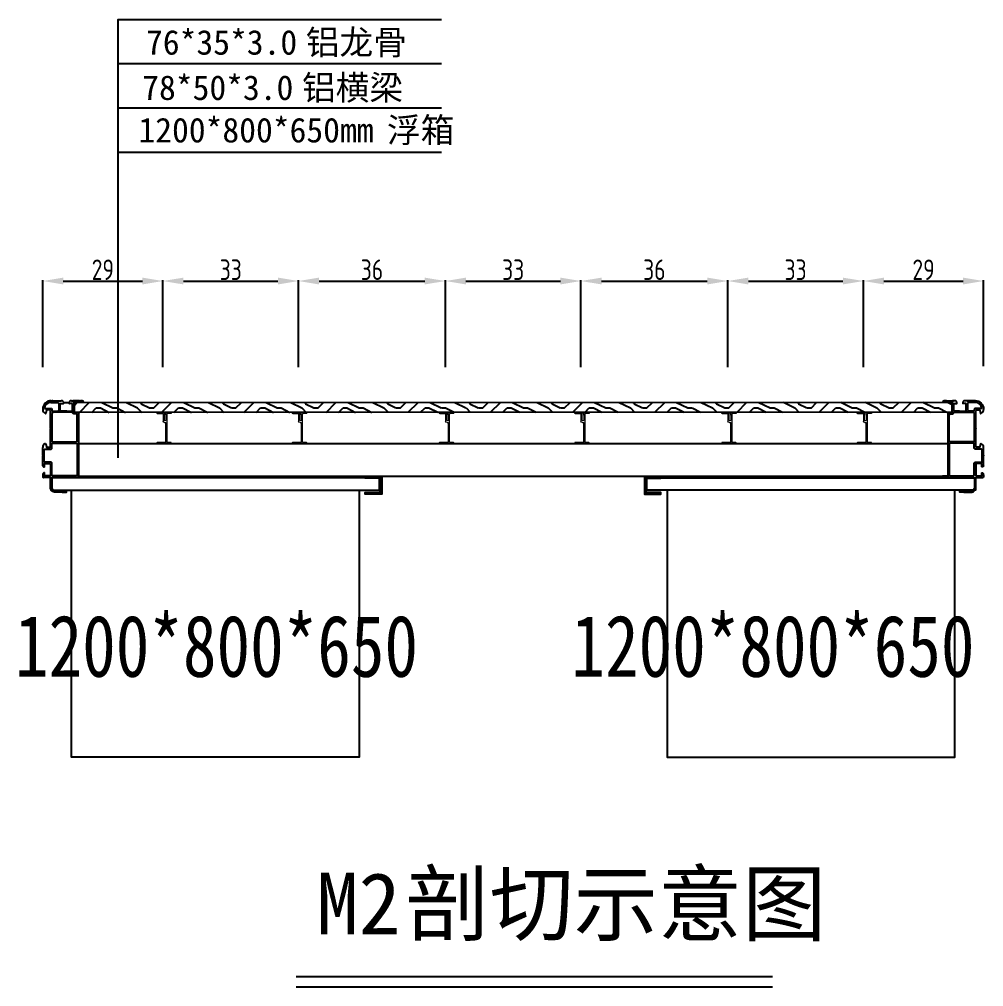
# Model space of a CAD drawing. Header units: inches. Extents: x 23 to 68, y 10 to 115.
# Drawn here: x 40.16 to 42.507, y 43.354 to 45.709 of the extents above; entities that cross this region are included whole.
import ezdxf

# ---------------------------------------------------------------- set-up
doc = ezdxf.new("R2010")
doc.units = ezdxf.units.IN
doc.header["$LTSCALE"] = 1000
doc.header["$MEASUREMENT"] = 0
for name, color, linetype in [('PUB_TEXT', 7, 'Continuous'), ('W-WOOD_FLOOR木地板', 30, 'Continuous'), ('浮箱名称', 3, 'Continuous')]:
    doc.layers.add(name, color=color, linetype=linetype)
doc.layers.add('结构', color=52, linetype='Continuous', lineweight=18)
doc.layers.add('铝龙骨', color=7, linetype='Continuous', lineweight=9)
doc.styles.add('TSSD_Dimension', font='tssdeng.shx', dxfattribs={"width": 0.8, "bigfont": 'hztxt.shx'})
doc.styles.add('黑体', font='')
doc.styles.get('黑体').set_extended_font_data('SimHei')
doc.dimstyles.new('副本 TSSD_200_1_3.5小', dxfattribs={"dimtxt": 0.05, "dimasz": 0.05, "dimexe": 0.0025, "dimexo": 0.00625, "dimgap": 0.0025, "dimtad": 1, "dimdec": 0, "dimlfac": 100, "dimzin": 0, "dimdsep": 46, "dimtxsty": 'TSSD_Dimension', "dimcen": 0, "dimdle": 0.0025, "dimclrd": 3, "dimclre": 3, "dimclrt": 7, "dimadec": 1, "dimazin": 0, "dimtfac": 1, "dimtdec": 0, "dimtix": 1, "dimtmove": 2, "dimatfit": 3, "dimfxl": 5, "dimfxlon": 1, "dimtolj": 1, "dimtzin": 0, "dimarcsym": 0})

# ---------------------------------------------------------------- blocks, each defined once
blk = doc.blocks.new('$matou$00000085')
at = {"color": 0, "lineweight": 5}
for p, q in [((-17.5, 36, 0), (-17.5, 37, 0)), ((-4.3, 33.6, 0), (-4.3, 35, 0)), ((-1.2, 13.2, 0), (-3.5, 13.2, 0))]:
    blk.add_line(p, q, dxfattribs=at)
at = {"color": 0, "lineweight": 0, "ltscale": 0.5}
blk.add_arc((-1.5, 17.2, 0), 4.07, 274.7282, 349.8472, dxfattribs=at)
at = {"layer": '结构', "color": 0, "linetype": 'ByBlock', "lineweight": 0, "ltscale": 0.5}
for p, q in [((-7.2, 38, 0), (-16.5, 38, 0)), ((-16.5, 35, 0), (-8.5, 35, 0)), ((-7.5, -34, 0), (-7.5, 34, 0)), ((-4.7, 33.3, 0), (-4.3, 33.6, 0)), ((-4.3, 33.1, 0), (-4.7, 33.3, 0)), ((-4.7, 31.5, 0), (-4.3, 31.7, 0)), ((-4.3, 31.2, 0), (-4.7, 31.5, 0)), ((-4.3, 31, 0), (-4.7, 30.8, 0)), ((-4.7, 30.8, 0), (-4.3, 30.5, 0)), ((-4.3, 29.2, 0), (-4.7, 29, 0)), ((-4.7, 29, 0), (-4.3, 28.7, 0)), ((-4.3, 27.4, 0), (-4.7, 27.2, 0)), ((-4.7, 27.2, 0), (-4.3, 26.9, 0)), ((-4.3, 25.6, 0), (-4.7, 25.4, 0)), ((-4.7, 25.4, 0), (-4.3, 25.1, 0)), ((-4.3, 23.8, 0), (-4.7, 23.6, 0)), ((-4.7, 23.6, 0), (-4.3, 23.3, 0)), ((-4.3, 31.7, 0), (-4.3, 33.1, 0)), ((-4.3, 31.3, 0), (-4.3, 31, 0)), ((-4.3, 30.5, 0), (-4.3, 29.2, 0)), ((-4.3, 28.7, 0), (-4.3, 27.4, 0)), ((-4.3, 26.9, 0), (-4.3, 25.6, 0)), ((-4.3, 25.1, 0), (-4.3, 23.8, 0)), ((-0.7, 33.6, 0), (-0.7, 35, 0)), ((-0.3, 33.3, 0), (-0.7, 33.6, 0)), ((-0.7, 33.1, 0), (-0.3, 33.3, 0)), ((-0.7, 31.7, 0), (-0.7, 33.1, 0)), ((-0.3, 31.5, 0), (-0.7, 31.7, 0)), ((-0.7, 31.2, 0), (-0.3, 31.5, 0)), ((-0.7, 29.9, 0), (-0.7, 31.2, 0)), ((-0.3, 29.7, 0), (-0.7, 29.9, 0)), ((-0.7, 29.4, 0), (-0.3, 29.7, 0)), ((-0.7, 28.1, 0), (-0.7, 29.4, 0)), ((-0.3, 27.9, 0), (-0.7, 28.1, 0)), ((-0.7, 27.6, 0), (-0.3, 27.9, 0)), ((-0.7, 26.3, 0), (-0.7, 27.6, 0)), ((-0.3, 26.1, 0), (-0.7, 26.3, 0)), ((-0.7, 25.8, 0), (-0.3, 26.1, 0)), ((-0.7, 24.5, 0), (-0.7, 25.8, 0)), ((-0.3, 24.3, 0), (-0.7, 24.5, 0)), ((-0.7, 24, 0), (-0.3, 24.3, 0)), ((-0.7, 22.7, 0), (-0.7, 24, 0)), ((2.2, 38, 0), (16.5, 38, 0)), ((2.5, 34, 0), (2.5, 16.5, 0)), ((16.5, 35, 0), (3.5, 35, 0)), ((17.5, 37, 0), (17.5, 36, 0)), ((-4.3, 22, 0), (-4.7, 21.8, 0)), ((-4.7, 21.8, 0), (-4.3, 21.5, 0)), ((-4.3, 20.2, 0), (-4.7, 20, 0)), ((-4.7, 20, 0), (-4.3, 19.7, 0)), ((-4.5, -34, 0), (-4.5, 12.2, 0)), ((-4.3, 23.3, 0), (-4.3, 22, 0)), ((-4.3, 21.5, 0), (-4.3, 20.2, 0)), ((-4.3, 19.7, 0), (-4.3, 19.2, 0)), ((-0.3, 22.5, 0), (-0.7, 22.7, 0)), ((-0.7, 22.2, 0), (-0.3, 22.5, 0)), ((-0.7, 22.2, 0), (-0.7, 22.2, 0)), ((-0.7, 21, 0), (-0.7, 22.2, 0)), ((-0.3, 20.7, 0), (-0.7, 21, 0)), ((-0.7, 20.5, 0), (-0.3, 20.7, 0)), ((-0.7, 19.2, 0), (-0.7, 20.5, 0)), ((-17.5, -37.5, 0), (-17.5, -35.5, 0)), ((-17, -35, 0), (-8.5, -35, 0)), ((17, -38, 0), (-17, -38, 0)), ((-3.5, -35, 0), (17, -35, 0)), ((17.5, -35.5, 0), (17.5, -37.5, 0))]:
    blk.add_line(p, q, dxfattribs=at)
for centre, radius, start, end in [((-16.5, 37, 0), 1, 90, 180), ((-16.5, 36, 0), 1, 180, 270), ((-8.5, 34, 0), 1, 0, 90), ((-7.2, 35, 0), 3, 0, 90.0017), ((2.2, 35, 0), 3, 89.9983, 180), ((3.5, 34, 0), 1, 90, 180), ((16.5, 37, 0), 1, 0, 90), ((16.5, 36, 0), 1, 270, 360), ((-3.5, 12.2, 0), 1, 90, 180), ((-2.5, 19.2, 0), 1.75, 180, 0), ((-17, -35.5, 0), 0.5, 90, 180), ((-17, -37.5, 0), 0.5, 180, 270), ((-8.5, -34, 0), 1, 270, 0), ((-3.5, -34, 0), 1, 180, 270), ((17, -35.5, 0), 0.5, 0, 90), ((17, -37.5, 0), 0.5, 270, 0)]:
    blk.add_arc(centre, radius, start, end, dxfattribs=at)
blk = doc.blocks.new('sdfsdfsdfsdf')
at = {"color": 3, "lineweight": -3}
for p, q in [((44.0057, 38.2838), (44.0034, 38.2838)), ((44.0085, 38.2832), (44.0088, 38.2837)), ((44.0099, 38.2837), (44.0102, 38.2832)), ((44.0105, 38.2832), (44.0108, 38.2837)), ((44.0125, 38.2832), (44.0128, 38.2837)), ((44.0261, 38.2838), (44.021, 38.2838)), ((44.0316, 38.2769), (44.0316, 38.2813)), ((44.0457, 38.2813), (44.0457, 38.2769)), ((44.0563, 38.2838), (44.0512, 38.2838)), ((44.0563, 38.2838), (44.0545, 38.2838)), ((44.0568, 38.2832), (44.0565, 38.2837)), ((44.0588, 38.2832), (44.0585, 38.2837)), ((44.0594, 38.2837), (44.0591, 38.2832)), ((44.0608, 38.2832), (44.0605, 38.2837)), ((44.009, 38.2542), (44.009, 38.2166)), ((44.0718, 38.2587), (44.0592, 38.2587)), ((44.0773, 38.2166), (44.0773, 38.2597)), ((44.0964, 38.1511), (44.0964, 38.1699)), ((44.009, 38.1499), (44.009, 38.1006))]:
    blk.add_line(p, q, dxfattribs=at)
for points in [[(43.996, 38.2813), (43.996, 38.281, 0.414214), (43.9962, 38.2808), (44.0191, 38.2808)], [(44.0057, 38.2838, -0.198912), (44.0059, 38.2837), (44.0062, 38.2832)], [(44.0065, 38.2832), (44.0068, 38.2837, -0.198912), (44.0069, 38.2838), (44.0078, 38.2838, -0.198912), (44.0079, 38.2837), (44.0082, 38.2832)], [(44.0089, 38.2838), (44.0098, 38.2838, -0.198912), (44.0099, 38.2837)], [(44.009, 38.2542, -0.414214), (44.01, 38.2552), (44.0191, 38.2552, 0.414214), (44.0201, 38.2562), (44.0201, 38.2798, 0.414214), (44.0191, 38.2808)], [(44.0109, 38.2838), (44.0118, 38.2838, -0.198912), (44.0119, 38.2837), (44.0122, 38.2832)], [(44.0129, 38.2838), (44.0138, 38.2838, -0.198912), (44.0139, 38.2837), (44.0142, 38.2832)], [(44.0145, 38.2832), (44.0148, 38.2837, -0.198912), (44.0149, 38.2838), (44.0158, 38.2838, -0.198912), (44.0159, 38.2837), (44.0162, 38.2832)], [(44.0165, 38.2832), (44.0168, 38.2837, -0.198912), (44.017, 38.2838), (44.0178, 38.2838, -0.198912), (44.0179, 38.2837), (44.0182, 38.2832)], [(44.0185, 38.2832), (44.0188, 38.2837, -0.198912), (44.019, 38.2838), (44.0198, 38.2838, -0.198912), (44.0199, 38.2837), (44.0202, 38.2832)], [(44.0205, 38.2832), (44.0208, 38.2837, -0.198912), (44.021, 38.2838), (44.0228, 38.2838)], [(44.0381, 38.2587), (44.0246, 38.2587, -0.414214), (44.0236, 38.2597), (44.0236, 38.2757, -0.414214), (44.0246, 38.2767), (44.0314, 38.2767)], [(44.0392, 38.2587), (44.0527, 38.2587, 0.414214), (44.0537, 38.2597), (44.0537, 38.2757, 0.414214), (44.0527, 38.2767), (44.0459, 38.2767)], [(44.0583, 38.2838), (44.0575, 38.2838, 0.198912), (44.0574, 38.2837), (44.0571, 38.2832)], [(44.0763, 38.2798), (44.0763, 38.2798), (44.0602, 38.2798, 0.414214), (44.0572, 38.2767), (44.0572, 38.2607, 0.414518), (44.0592, 38.2587)], [(44.0605, 38.2837, 0.198912), (44.0604, 38.2838), (44.0595, 38.2838)], [(44.0628, 38.2832), (44.0625, 38.2837, 0.198912), (44.0624, 38.2838), (44.0615, 38.2838, 0.198912), (44.0614, 38.2837), (44.0611, 38.2832)], [(44.0648, 38.2832), (44.0645, 38.2837, 0.198912), (44.0644, 38.2838), (44.0635, 38.2838, 0.198912), (44.0634, 38.2837), (44.0631, 38.2832)], [(44.0668, 38.2832), (44.0665, 38.2837, 0.198912), (44.0664, 38.2838), (44.0655, 38.2838, 0.198912), (44.0654, 38.2837), (44.0651, 38.2832)], [(44.0688, 38.2832), (44.0685, 38.2837, 0.198912), (44.0684, 38.2838), (44.0675, 38.2838, 0.198912), (44.0674, 38.2837), (44.0671, 38.2832)], [(44.0708, 38.2832), (44.0705, 38.2837, 0.198912), (44.0704, 38.2838), (44.0696, 38.2838, 0.198912), (44.0694, 38.2837), (44.0691, 38.2832)], [(44.0716, 38.2838, 0.198912), (44.0714, 38.2837), (44.0711, 38.2832)], [(44.0923, 38.2647), (44.0923, 38.2647), (44.0758, 38.2647, 0.414214), (44.0738, 38.2627), (44.0738, 38.2607, -0.413909), (44.0718, 38.2587)], [(44.0763, 38.2838, -0.414214), (44.0964, 38.2637), (44.0964, 38.2621)], [(44.0381, 38.2587, -0.198912), (44.0382, 38.2586), (44.0385, 38.2583, 0.414214), (44.0388, 38.2583), (44.0391, 38.2586, -0.198912), (44.0392, 38.2587)], [(44.0793, 38.2617), (44.0862, 38.2617, -0.362489), (44.0872, 38.2609), (44.0886, 38.2535)], [(44.0091, 38.2164), (44.0094, 38.2161, -0.414214), (44.0094, 38.2159), (44.0091, 38.2156, 0.198912), (44.009, 38.2154), (44.009, 38.2154), (44.009, 38.1511)], [(44.0773, 38.2166, -0.198912), (44.0772, 38.2164), (44.0769, 38.2161, 0.414214), (44.0769, 38.2159), (44.0772, 38.2156, -0.198912), (44.0773, 38.2154)], [(44.0897, 38.1794, 0.403535), (44.0886, 38.1785), (44.0872, 38.1711, -0.362489), (44.0862, 38.1703), (44.0793, 38.1703, -0.414214), (44.0773, 38.1723), (44.0773, 38.2154)], [(44.009, 38.1786), (44.009, 38.1006, -2.414214), (44.0085, 38.1), (43.997, 38.1, 0.414214), (43.996, 38.099), (43.996, 38.098, 0.414214), (43.997, 38.097)], [(44.0091, 38.1509), (44.0094, 38.1506, -0.414214), (44.0094, 38.1504), (44.0091, 38.1501)], [(44.0964, 38.1511, -0.198912), (44.0963, 38.1509), (44.096, 38.1506, 0.414214), (44.096, 38.1504), (44.0963, 38.1501, -0.198912), (44.0964, 38.1499)], [(44.0924, 38.1228), (44.0924, 38.1297, 0.414214), (44.0914, 38.1307), (44.0783, 38.1307, 0.414214), (44.0773, 38.1297), (44.0773, 38.1162, -0.198912), (44.0773, 38.1161), (44.077, 38.1158, 0.414214), (44.077, 38.1155), (44.0773, 38.1152, -0.198912), (44.0773, 38.115), (44.0773, 38.1016, 0.414214), (44.0783, 38.1006), (44.0914, 38.1006, 0.414214), (44.0924, 38.1016), (44.0924, 38.1084)], [(44.0964, 38.1251, -0.414214), (44.0939, 38.1226), (44.0926, 38.1226, -0.414214), (44.0924, 38.1228)], [(44.0924, 38.1084, -0.414214), (44.0926, 38.1086), (44.0939, 38.1086)], [(44.0964, 38.1031), (44.0964, 38.099, -0.414214), (44.0944, 38.097)], [(43.997, 38.097), (44.0723, 38.097, -0.414214), (44.0743, 38.095), (44.0743, 38.0729, -0.414214), (44.0653, 38.0639)], [(44.0653, 38.0609, 0.414214), (44.0773, 38.0729), (44.0773, 38.095, -0.414214), (44.0793, 38.097), (44.0944, 38.097)], [(44.0486, 38.061), (44.0483, 38.0613, 0.414214), (44.0481, 38.0613), (44.0478, 38.061, -0.198912), (44.0476, 38.0609), (44.0392, 38.0609, -0.414214), (44.0382, 38.0619), (44.0382, 38.0629, -0.414214), (44.0392, 38.0639), (44.0653, 38.0639)], [(44.0486, 38.061, 0.198912), (44.0488, 38.0609), (44.0653, 38.0609)]]:
    blk.add_lwpolyline(points, format="xyb", dxfattribs=at)
for points in [[(44.0763, 38.2838), (44.0716, 38.2838), (44.0739, 38.2838)], [(44.0964, 38.1251), (44.0964, 38.1356), (44.0964, 38.1499)]]:
    blk.add_lwpolyline(points, dxfattribs=at)
for points in [[(44.0206, 38.2516, 0.356394), (44.0235, 38.2541, -0.356394), (44.0255, 38.2557), (44.0708, 38.2557, -0.414214), (44.0738, 38.2526), (44.0738, 38.1854, -0.414214), (44.0718, 38.1834), (44.0156, 38.1834, -0.414214), (44.0126, 38.1864), (44.0126, 38.2486, -0.414214), (44.0156, 38.2516)], [(44.0126, 38.1036, 0.414214), (44.0156, 38.1006), (44.0708, 38.1006, 0.414214), (44.0738, 38.1036), (44.0738, 38.1312, -0.414214), (44.0768, 38.1342), (44.0899, 38.1342, 0.414214), (44.0929, 38.1372), (44.0929, 38.1628, 0.414214), (44.0899, 38.1658), (44.0768, 38.1658, -0.414214), (44.0738, 38.1688), (44.0738, 38.1784, 0.414214), (44.0718, 38.1804), (44.0156, 38.1804, 0.414214), (44.0126, 38.1774)]]:
    blk.add_lwpolyline(points, format="xyb", close=True, dxfattribs=at)
for centre, radius, start, end in [((44.0039, 38.27), 0.0138, 87.6185, 125.1606), ((44.0063, 38.2834), 0.000201, 225, 315), ((44.0083, 38.2834), 0.000201, 225, 315), ((44.0089, 38.2836), 0.000201, 90, 135), ((44.0103, 38.2834), 0.000201, 225, 315), ((44.0109, 38.2836), 0.000201, 90, 135), ((44.0124, 38.2834), 0.000201, 225, 315), ((44.0129, 38.2836), 0.000201, 90, 135), ((44.0144, 38.2834), 0.000201, 225, 315), ((44.0164, 38.2834), 0.000201, 225, 315), ((44.0184, 38.2834), 0.000201, 225, 315), ((44.0204, 38.2834), 0.000201, 225, 315), ((44.0264, 38.2772), 0.00662, 38.3047, 92.8074), ((44.0314, 38.2769), 0.000201, 270, 360), ((44.0509, 38.2772), 0.00662, 87.1926, 141.6953), ((44.0459, 38.2769), 0.000201, 179.7259, 270), ((44.0563, 38.2836), 0.000201, 45, 90), ((44.0569, 38.2834), 0.000201, 225, 315), ((44.0583, 38.2836), 0.000201, 45, 90), ((44.0589, 38.2834), 0.000201, 225, 315), ((44.0595, 38.2836), 0.000201, 90, 135), ((44.0609, 38.2834), 0.000201, 225, 315), ((44.0629, 38.2834), 0.000201, 225, 315), ((44.065, 38.2834), 0.000201, 225, 315), ((44.067, 38.2834), 0.000201, 225, 315), ((44.069, 38.2834), 0.000201, 225, 315), ((44.071, 38.2834), 0.000201, 225, 315), ((44.0764, 38.2637), 0.016, 3.5528, 90.1834), ((44.0793, 38.2597), 0.00201, 90, 180), ((44.0896, 38.2536), 0.001, 190.3, 270), ((44.0865, 38.262), 0.00988, 288.0139, 0.2906), ((44.0092, 38.2166), 0.000201, 180, 225), ((44.0863, 38.1699), 0.0101, 0.2945, 69.9578), ((44.0092, 38.1511), 0.000201, 180, 225), ((44.0092, 38.1499), 0.000201, 135, 180), ((44.0898, 38.1034), 0.00662, 357.1926, 51.6953)]:
    blk.add_arc(centre, radius, start, end, dxfattribs=at)
blk = doc.blocks.new('*D186')
at = {"color": 3, "lineweight": -2, "transparency": 16777216}
for p, q in [((40.2169, 44.8623), (40.2169, 45.0745)), ((40.2669, 45.072), (40.4595, 45.072)), ((40.5095, 44.8623), (40.5095, 45.0745))]:
    blk.add_line(p, q, dxfattribs=at)
at = {"color": 3, "transparency": 16777216}
for points in [[(40.2669, 45.0803), (40.2669, 45.0637), (40.2169, 45.072)], [(40.4595, 45.0803), (40.4595, 45.0637), (40.5095, 45.072)]]:
    blk.add_solid(points, dxfattribs=at)
at = {"layer": 'Defpoints', "color": 0, "transparency": 16777216}
for p in [(40.5095, 45.072), (40.2169, 44.8561), (40.5095, 44.8561)]:
    blk.add_point(p, dxfattribs=at)
at = {"color": 7, "transparency": 16777216, "insert": (40.3632, 45.0995), "char_height": 0.05, "attachment_point": 5, "style": 'TSSD_Dimension'}
blk.add_mtext('\\A1;29', dxfattribs=at)
blk = doc.blocks.new('*D187')
at = {"color": 3, "lineweight": -2, "transparency": 16777216}
for p, q in [((40.5095, 44.8623), (40.5095, 45.0745)), ((40.5595, 45.072), (40.7895, 45.072)), ((40.8395, 44.8623), (40.8395, 45.0745))]:
    blk.add_line(p, q, dxfattribs=at)
at = {"color": 3, "transparency": 16777216}
for points in [[(40.5595, 45.0803), (40.5595, 45.0637), (40.5095, 45.072)], [(40.7895, 45.0803), (40.7895, 45.0637), (40.8395, 45.072)]]:
    blk.add_solid(points, dxfattribs=at)
at = {"layer": 'Defpoints', "color": 0, "transparency": 16777216}
for p in [(40.8395, 45.072), (40.5095, 44.8561), (40.8395, 44.8561)]:
    blk.add_point(p, dxfattribs=at)
at = {"color": 7, "transparency": 16777216, "insert": (40.6745, 45.0995), "char_height": 0.05, "attachment_point": 5, "style": 'TSSD_Dimension'}
blk.add_mtext('\\A1;33', dxfattribs=at)
blk = doc.blocks.new('*D188')
at = {"color": 3, "lineweight": -2, "transparency": 16777216}
for p, q in [((40.8395, 44.8623), (40.8395, 45.0745)), ((40.8895, 45.072), (41.1469, 45.072)), ((41.1969, 44.8623), (41.1969, 45.0745))]:
    blk.add_line(p, q, dxfattribs=at)
at = {"color": 3, "transparency": 16777216}
for points in [[(40.8895, 45.0803), (40.8895, 45.0637), (40.8395, 45.072)], [(41.1469, 45.0803), (41.1469, 45.0637), (41.1969, 45.072)]]:
    blk.add_solid(points, dxfattribs=at)
at = {"layer": 'Defpoints', "color": 0, "transparency": 16777216}
for p in [(41.1969, 45.072), (40.8395, 44.8561), (41.1969, 44.8561)]:
    blk.add_point(p, dxfattribs=at)
at = {"color": 7, "transparency": 16777216, "insert": (41.0182, 45.0995), "char_height": 0.05, "attachment_point": 5, "style": 'TSSD_Dimension'}
blk.add_mtext('\\A1;36', dxfattribs=at)
blk = doc.blocks.new('*D189')
at = {"color": 3, "lineweight": -2, "transparency": 16777216}
for p, q in [((41.1969, 44.8623), (41.1969, 45.0745)), ((41.2469, 45.072), (41.4769, 45.072)), ((41.5269, 44.8623), (41.5269, 45.0745))]:
    blk.add_line(p, q, dxfattribs=at)
at = {"color": 3, "transparency": 16777216}
for points in [[(41.2469, 45.0803), (41.2469, 45.0637), (41.1969, 45.072)], [(41.4769, 45.0803), (41.4769, 45.0637), (41.5269, 45.072)]]:
    blk.add_solid(points, dxfattribs=at)
at = {"layer": 'Defpoints', "color": 0, "transparency": 16777216}
for p in [(41.5269, 45.072), (41.1969, 44.8561), (41.5269, 44.8561)]:
    blk.add_point(p, dxfattribs=at)
at = {"color": 7, "transparency": 16777216, "insert": (41.3619, 45.0995), "char_height": 0.05, "attachment_point": 5, "style": 'TSSD_Dimension'}
blk.add_mtext('\\A1;33', dxfattribs=at)
blk = doc.blocks.new('*D190')
at = {"color": 3, "lineweight": -2, "transparency": 16777216}
for p, q in [((41.5269, 44.8623), (41.5269, 45.0745)), ((41.5769, 45.072), (41.8343, 45.072)), ((41.8843, 44.8623), (41.8843, 45.0745))]:
    blk.add_line(p, q, dxfattribs=at)
at = {"color": 3, "transparency": 16777216}
for points in [[(41.5769, 45.0803), (41.5769, 45.0637), (41.5269, 45.072)], [(41.8343, 45.0803), (41.8343, 45.0637), (41.8843, 45.072)]]:
    blk.add_solid(points, dxfattribs=at)
at = {"layer": 'Defpoints', "color": 0, "transparency": 16777216}
for p in [(41.8843, 45.072), (41.5269, 44.8561), (41.8843, 44.8561)]:
    blk.add_point(p, dxfattribs=at)
at = {"color": 7, "transparency": 16777216, "insert": (41.7056, 45.0995), "char_height": 0.05, "attachment_point": 5, "style": 'TSSD_Dimension'}
blk.add_mtext('\\A1;36', dxfattribs=at)
blk = doc.blocks.new('*D191')
at = {"color": 3, "lineweight": -2, "transparency": 16777216}
for p, q in [((41.8843, 44.8623), (41.8843, 45.0745)), ((41.9343, 45.072), (42.1643, 45.072)), ((42.2143, 44.8623), (42.2143, 45.0745))]:
    blk.add_line(p, q, dxfattribs=at)
at = {"color": 3, "transparency": 16777216}
for points in [[(41.9343, 45.0803), (41.9343, 45.0637), (41.8843, 45.072)], [(42.1643, 45.0803), (42.1643, 45.0637), (42.2143, 45.072)]]:
    blk.add_solid(points, dxfattribs=at)
at = {"layer": 'Defpoints', "color": 0, "transparency": 16777216}
for p in [(42.2143, 45.072), (41.8843, 44.8561), (42.2143, 44.8561)]:
    blk.add_point(p, dxfattribs=at)
at = {"color": 7, "transparency": 16777216, "insert": (42.0493, 45.0995), "char_height": 0.05, "attachment_point": 5, "style": 'TSSD_Dimension'}
blk.add_mtext('\\A1;33', dxfattribs=at)
blk = doc.blocks.new('*D192')
at = {"color": 3, "lineweight": -2, "transparency": 16777216}
for p, q in [((42.2143, 44.8623), (42.2143, 45.0745)), ((42.2643, 45.072), (42.4569, 45.072)), ((42.5069, 44.8644), (42.5069, 45.0745))]:
    blk.add_line(p, q, dxfattribs=at)
at = {"color": 3, "transparency": 16777216}
for points in [[(42.2643, 45.0803), (42.2643, 45.0637), (42.2143, 45.072)], [(42.4569, 45.0803), (42.4569, 45.0637), (42.5069, 45.072)]]:
    blk.add_solid(points, dxfattribs=at)
at = {"layer": 'Defpoints', "color": 0, "transparency": 16777216}
for p in [(42.5069, 45.072), (42.5069, 44.8581), (42.2143, 44.8561)]:
    blk.add_point(p, dxfattribs=at)
at = {"color": 7, "transparency": 16777216, "insert": (42.3606, 45.0995), "char_height": 0.05, "attachment_point": 5, "style": 'TSSD_Dimension'}
blk.add_mtext('\\A1;29', dxfattribs=at)

msp = doc.modelspace()

# ---------------------------------------------------------------- hatches: boundary and pattern name
at = {"layer": 'W-WOOD_FLOOR木地板'}
h = msp.add_hatch(dxfattribs=at)
h.set_pattern_fill('木纹01', color=256, scale=0.05)
h.set_pattern_definition([(360, (-308.923, 219.6128), (0.2, 0.2), [0.01, -0.19]), (360, (-309.063, 219.6328), (0.2, 0.2), [0.02, -0.18]), (360, (-308.933, 219.6428), (0.2, 0.2), [0.01, -0.19]), (360, (-309.053, 219.6628), (0.2, 0.2), [0.01, -0.19]), (360, (-308.933, 219.6728), (0.2, 0.2), [0.01, -0.19]), (360, (-309.043, 219.6828), (0.2, 0.2), [0.01, -0.19]), (360, (-308.933, 219.6928), (0.2, 0.2), [0.01, -0.19]), (360, (-309.043, 219.7128), (0.2, 0.2), [0.01, -0.11, 0.01, -0.07]), (360, (-309.043, 219.7328), (0.2, 0.2), [0.02, -0.1, 0.01, -0.07]), (360, (-309.053, 219.7628), (0.2, 0.2), [0.01, -0.03, 0.01, -0.08, 0.01, -0.06]), (360, (-309.063, 219.7828), (0.2, 0.2), [0.01, -0.04, 0.02, -0.13]), (360, (-308.933, 219.7928), (0.2, 0.2), [0.01, -0.19]), (360, (-309.063, 219.8028), (0.2, 0.2), [0.01, -0.05, 0.01, -0.13]), (45, (-309.083, 219.6128), (5e-17, 0.2), [0.0282842, -0.25455851]), (45, (-308.913, 219.6128), (5e-17, 0.2), [0.05656854, -0.22627417]), (45, (-308.913, 219.7128), (5e-17, 0.2), [0.014142, -0.26870071]), (45, (-309.083, 219.7328), (5e-17, 0.2), [0.0424264, -0.24041631]), (45, (-308.913, 219.7328), (5e-17, 0.2), [0.07071068, -0.21213203]), (45, (-308.913, 219.7628), (5e-17, 0.2), [0.0424264, -0.24041631]), (315, (-308.953, 219.7828), (0.2, -9e-17), [0.014142, -0.26870071]), (315, (-309.023, 219.6228), (0.2, -9e-17), [0.0282842, -0.25455851]), (315, (-309.013, 219.7028), (0.2, -9e-17), [0.0282842, -0.25455851]), (315, (-308.953, 219.6628), (0.2, -9e-17), [0.0282842, -0.25455851]), (315, (-308.963, 219.7428), (0.2, -9e-17), [0.0282842, -0.25455851]), (315, (-308.953, 219.7628), (0.2, -9e-17), [0.0424264, -0.24041631]), (315, (-309.003, 219.6428), (0.2, -9e-17), [0.0424264, -0.24041631]), (315, (-308.973, 219.6528), (0.2, -9e-17), [0.0424264, -0.24041631]), (315, (-309.003, 219.7228), (0.2, -9e-17), [0.0424264, -0.24041631]), (315, (-308.983, 219.7328), (0.2, -9e-17), [0.0424264, -0.24041631]), (26.56505, (-309.073, 219.652805), (0.2, 8e-11), [0.02236068, -0.42485292]), (26.56505, (-308.923, 219.642805), (0.2, 8e-11), [0.08944272, -0.35777088]), (26.56505, (-308.923, 219.672805), (0.2, 8e-11), [0.08944272, -0.35777088]), (26.56505, (-308.923, 219.692805), (0.2, 8e-11), [0.0894428, -0.134, 0.044722, -0.179048795]), (26.56505, (-308.903, 219.722805), (0.2, 8e-11), [0.02236068, -0.42485292]), (26.56505, (-309.083, 219.792805), (0.2, 8e-11), [0.02236068, -0.42485292]), (26.56505, (-308.923, 219.792805), (0.2, 8e-11), [0.04472136, -0.40249224]), (333.43495, (-308.973, 219.612805), (0.2, -8e-11), [0.04472136, -0.40249224]), (333.43495, (-309.043, 219.662805), (0.2, -8e-11), [0.04472136, -0.40249224]), (333.43495, (-309.043, 219.632805), (0.2, -8e-11), [0.02236068, -0.42485224]), (333.43495, (-309.033, 219.682805), (0.2, -8e-11), [0.06708204, -0.38013156]), (333.43495, (-308.993, 219.682805), (0.2, -8e-11), [0.04472136, -0.40249224]), (333.43495, (-308.973, 219.692805), (0.2, -8e-11), [0.04472136, -0.40249224]), (333.43495, (-309.033, 219.712805), (0.2, -8e-11), [0.02236068, -0.42485224]), (333.43495, (-309.023, 219.732805), (0.2, -8e-11), [0.02236068, -0.42485224]), (333.43495, (-308.943, 219.772805), (0.2, -8e-11), [0.02236068, -0.42485224]), (333.43495, (-308.953, 219.702805), (0.2, -8e-11), [0.02236068, -0.42485224]), (333.43495, (-309.043, 219.762805), (0.2, -8e-11), [0.06708204, -0.38013156]), (333.43495, (-309.053, 219.782805), (0.2, -8e-11), [0.04472136, -0.40249224]), (333.43495, (-308.943, 219.722805), (0.2, -8e-11), [0.02236, -0.20124, 0.02236, -0.201253595]), (333.43495, (-309.003, 219.762805), (0.2, -8e-11), [0.04472136, -0.40249224]), (333.43495, (-308.993, 219.782805), (0.2, -8e-11), [0.04472136, -0.40249224]), (333.43495, (-309.053, 219.802805), (0.2, -8e-11), [0.04472136, -0.40249224]), (333.43495, (-308.993, 219.802805), (0.2, -8e-11), [0.04472136, -0.40249224])])
h.paths.add_polyline_path([(40.2941, 44.7761), (40.2941, 44.7521), (42.4306, 44.7529), (42.4306, 44.7769)])

# ---------------------------------------------------------------- linework, layer by layer
at = {"color": 3, "lineweight": -3}
for p, q in [((40.2525, 44.7802), (40.2528, 44.7806)), ((40.2539, 44.7806), (40.2542, 44.7802)), ((40.2545, 44.7802), (40.2548, 44.7806)), ((40.2565, 44.7802), (40.2568, 44.7806)), ((40.2569, 44.7807), (40.2621, 44.7807)), ((40.2569, 44.7807), (40.2588, 44.7807)), ((40.2676, 44.7782), (40.2676, 44.7739)), ((40.2816, 44.7739), (40.2816, 44.7782)), ((40.2872, 44.7807), (40.2923, 44.7807)), ((40.3008, 44.7802), (40.3005, 44.7806)), ((40.3028, 44.7802), (40.3025, 44.7806)), ((40.3034, 44.7806), (40.3031, 44.7802)), ((40.3048, 44.7802), (40.3045, 44.7806)), ((40.3075, 44.7807), (40.3099, 44.7807)), ((40.236, 44.7135), (40.236, 44.7566)), ((40.2415, 44.7556), (40.254, 44.7556)), ((40.3042, 44.7511), (40.3042, 44.7135)), ((40.2169, 44.648), (40.2169, 44.6668)), ((40.3042, 44.6468), (40.3042, 44.5975))]:
    msp.add_line(p, q, dxfattribs=at)
at = {"color": 0}
msp.add_line((40.2676, 44.776), (40.2816, 44.776), dxfattribs=at)
at = {"color": 1, "lineweight": -3}
for p, q in [((40.3042, 44.6762), (42.4195, 44.6762)), ((40.3042, 44.597), (42.4195, 44.597))]:
    msp.add_line(p, q, dxfattribs=at)
at = {"color": 3}
for points in [[(40.4007, 44.642), (40.4007, 45.709), (41.1872, 45.709)], [(40.4007, 45.6012), (41.1872, 45.6012)], [(40.4007, 45.4933), (41.1872, 45.4933)], [(40.4007, 45.3855), (41.1872, 45.3855)]]:
    msp.add_lwpolyline(points, dxfattribs=at)
at = {"color": 3, "lineweight": -3}
for points in [[(40.237, 44.7807, 0.414214), (40.2169, 44.7606), (40.2169, 44.759)], [(40.237, 44.7767), (40.237, 44.7767), (40.253, 44.7767, -0.414214), (40.256, 44.7737), (40.256, 44.7576, -0.414518), (40.254, 44.7556)], [(40.2417, 44.7807, -0.198912), (40.2418, 44.7806), (40.2421, 44.7802)], [(40.2424, 44.7802), (40.2427, 44.7806, -0.198912), (40.2429, 44.7807), (40.2437, 44.7807, -0.198912), (40.2439, 44.7806), (40.2442, 44.7802)], [(40.2444, 44.7802), (40.2447, 44.7806, -0.198912), (40.2449, 44.7807), (40.2457, 44.7807, -0.198912), (40.2459, 44.7806), (40.2462, 44.7802)], [(40.2464, 44.7802), (40.2467, 44.7806, -0.198912), (40.2469, 44.7807), (40.2477, 44.7807, -0.198912), (40.2479, 44.7806), (40.2482, 44.7802)], [(40.2485, 44.7802), (40.2488, 44.7806, -0.198912), (40.2489, 44.7807), (40.2497, 44.7807, -0.198912), (40.2499, 44.7806), (40.2502, 44.7802)], [(40.2505, 44.7802), (40.2508, 44.7806, -0.198912), (40.2509, 44.7807), (40.2517, 44.7807, -0.198912), (40.2519, 44.7806), (40.2522, 44.7802)], [(40.2528, 44.7806, -0.198912), (40.2529, 44.7807), (40.2538, 44.7807)], [(40.2549, 44.7807), (40.2558, 44.7807, -0.198912), (40.2559, 44.7806), (40.2562, 44.7802)], [(40.274, 44.7556), (40.2606, 44.7556, -0.414214), (40.2596, 44.7566), (40.2596, 44.7727, -0.414214), (40.2606, 44.7737), (40.2674, 44.7737)], [(40.2752, 44.7556), (40.2887, 44.7556, 0.414214), (40.2897, 44.7566), (40.2897, 44.7727, 0.414214), (40.2887, 44.7737), (40.2818, 44.7737)], [(40.2927, 44.7802), (40.2924, 44.7806, 0.198912), (40.2923, 44.7807), (40.2905, 44.7807)], [(40.2947, 44.7802), (40.2944, 44.7806, 0.198912), (40.2943, 44.7807), (40.2935, 44.7807, 0.198912), (40.2933, 44.7806), (40.293, 44.7802)], [(40.3042, 44.7511, 0.414214), (40.3032, 44.7521), (40.2942, 44.7521, -0.414214), (40.2932, 44.7531), (40.2932, 44.7767, -0.414214), (40.2942, 44.7777)], [(40.3173, 44.7782), (40.3173, 44.7779, -0.414214), (40.3171, 44.7777), (40.2942, 44.7777)], [(40.2968, 44.7802), (40.2965, 44.7806, 0.198912), (40.2963, 44.7807), (40.2955, 44.7807, 0.198912), (40.2953, 44.7806), (40.295, 44.7802)], [(40.2988, 44.7802), (40.2985, 44.7806, 0.198912), (40.2983, 44.7807), (40.2975, 44.7807, 0.198912), (40.2973, 44.7806), (40.297, 44.7802)], [(40.3003, 44.7807), (40.2995, 44.7807, 0.198912), (40.2993, 44.7806), (40.299, 44.7802)], [(40.3023, 44.7807), (40.3015, 44.7807, 0.198912), (40.3014, 44.7806), (40.3011, 44.7802)], [(40.3043, 44.7807), (40.3035, 44.7807, 0.198912), (40.3034, 44.7806)], [(40.3068, 44.7802), (40.3065, 44.7806, 0.198912), (40.3063, 44.7807), (40.3055, 44.7807, 0.198912), (40.3054, 44.7806), (40.3051, 44.7802)], [(40.3075, 44.7807, 0.198912), (40.3074, 44.7806), (40.3071, 44.7802)], [(40.2209, 44.7617), (40.2209, 44.7617), (40.2375, 44.7617, -0.414214), (40.2395, 44.7596), (40.2395, 44.7576, 0.413909), (40.2415, 44.7556)], [(40.234, 44.7586), (40.227, 44.7586, 0.362489), (40.226, 44.7578), (40.2247, 44.7504)], [(40.2752, 44.7556, 0.198912), (40.2751, 44.7555), (40.2748, 44.7552, -0.414214), (40.2745, 44.7552), (40.2742, 44.7555, 0.198912), (40.274, 44.7556)], [(40.2235, 44.6763, -0.403535), (40.2247, 44.6754), (40.226, 44.6681, 0.362489), (40.227, 44.6672), (40.234, 44.6672, 0.414214), (40.236, 44.6692), (40.236, 44.7123)], [(40.236, 44.7135, 0.198912), (40.236, 44.7134), (40.2363, 44.7131, -0.414214), (40.2363, 44.7128), (40.236, 44.7125, 0.198912), (40.236, 44.7123)], [(40.3042, 44.7134), (40.3039, 44.7131, 0.414214), (40.3039, 44.7128), (40.3042, 44.7125, -0.198912), (40.3042, 44.7123), (40.3042, 44.7123), (40.3042, 44.648)], [(40.3042, 44.6755), (40.3042, 44.5975, 2.414214), (40.3047, 44.597), (40.3163, 44.597, -0.414214), (40.3173, 44.596), (40.3173, 44.595, -0.414214), (40.3163, 44.5939)], [(40.2169, 44.648, 0.198912), (40.2169, 44.6479), (40.2172, 44.6476, -0.414214), (40.2172, 44.6473), (40.2169, 44.647, 0.198912), (40.2169, 44.6468)], [(40.3042, 44.6479), (40.3039, 44.6476, 0.414214), (40.3039, 44.6473), (40.3042, 44.647)], [(40.2169, 44.6221, 0.414214), (40.2194, 44.6196), (40.2207, 44.6196, 0.414214), (40.2209, 44.6198)], [(40.2209, 44.6198), (40.2209, 44.6266, -0.414214), (40.2219, 44.6276), (40.235, 44.6276, -0.414214), (40.236, 44.6266), (40.236, 44.6131, 0.198912), (40.236, 44.613), (40.2363, 44.6127, -0.414214), (40.2363, 44.6124), (40.236, 44.6121, 0.198912), (40.236, 44.6119), (40.236, 44.5985, -0.414214), (40.235, 44.5975), (40.2219, 44.5975, -0.414214), (40.2209, 44.5985), (40.2209, 44.6053)], [(40.2169, 44.6), (40.2169, 44.596, 0.414214), (40.2189, 44.5939)], [(40.2209, 44.6053, 0.414214), (40.2207, 44.6055), (40.2194, 44.6055)], [(40.248, 44.5578, -0.414214), (40.236, 44.5699), (40.236, 44.5919, 0.414214), (40.2339, 44.5939), (40.2189, 44.5939)], [(40.3163, 44.5939), (40.241, 44.5939, 0.414214), (40.239, 44.5919), (40.239, 44.5699, 0.414214), (40.248, 44.5608)], [(40.2646, 44.5579), (40.2649, 44.5582, -0.414214), (40.2652, 44.5582), (40.2655, 44.5579, 0.198912), (40.2657, 44.5578), (40.2741, 44.5578, 0.414214), (40.2751, 44.5588), (40.2751, 44.5598, 0.414214), (40.2741, 44.5608), (40.248, 44.5608)], [(40.2646, 44.5579, -0.198912), (40.2645, 44.5578), (40.248, 44.5578)]]:
    msp.add_lwpolyline(points, format="xyb", dxfattribs=at)
for points in [[(40.237, 44.7807), (40.2417, 44.7807), (40.2393, 44.7807)], [(40.2169, 44.6221), (40.2169, 44.6325), (40.2169, 44.6468)]]:
    msp.add_lwpolyline(points, dxfattribs=at)
for points in [[(40.2927, 44.7486, -0.356394), (40.2897, 44.751, 0.356394), (40.2878, 44.7526), (40.2425, 44.7526, 0.414214), (40.2395, 44.7496), (40.2395, 44.6823, 0.414214), (40.2415, 44.6803), (40.2977, 44.6803, 0.414214), (40.3007, 44.6833), (40.3007, 44.7455, 0.414214), (40.2977, 44.7486)], [(40.3007, 44.6005, -0.414214), (40.2977, 44.5975), (40.2425, 44.5975, -0.414214), (40.2395, 44.6005), (40.2395, 44.6281, 0.414214), (40.2365, 44.6311), (40.2234, 44.6311, -0.414214), (40.2204, 44.6341), (40.2204, 44.6597, -0.414214), (40.2234, 44.6627), (40.2365, 44.6627, 0.414214), (40.2395, 44.6657), (40.2395, 44.6753, -0.414214), (40.2415, 44.6773), (40.2977, 44.6773, -0.414214), (40.3007, 44.6743)]]:
    msp.add_lwpolyline(points, format="xyb", close=True, dxfattribs=at)
at = {"color": 5}
for points in [[(40.237, 44.593), (40.237, 44.563), (40.287, 44.563), (41.0367, 44.5629), (41.0367, 44.563), (41.0367, 44.593)], [(42.4868, 44.593), (42.4868, 44.563), (42.4368, 44.563), (41.6871, 44.5629), (41.6871, 44.563), (41.6871, 44.593)], [(40.287, 44.563), (40.987, 44.563), (40.987, 43.913), (40.287, 43.913)], [(42.4368, 44.563), (41.7368, 44.563), (41.7368, 43.913), (42.4368, 43.913)]]:
    msp.add_lwpolyline(points, close=True, dxfattribs=at)
at = {"color": 4}
for points in [[(41.042, 44.5965), (41.042, 44.5535), (41.002, 44.5535), (41.002, 44.5575), (41.038, 44.5575), (41.038, 44.5925), (41.002, 44.5925), (41.002, 44.5965)], [(41.6817, 44.5965), (41.6817, 44.5535), (41.7217, 44.5535), (41.7217, 44.5575), (41.6857, 44.5575), (41.6857, 44.5925), (41.7217, 44.5925), (41.7217, 44.5965)]]:
    msp.add_lwpolyline(points, close=True, dxfattribs=at)
for points in [[(40.8335, 43.3788), (41.993, 43.3788)], [(40.8335, 43.3543), (41.993, 43.3543)]]:
    msp.add_lwpolyline(points)
at = {"color": 3, "lineweight": -3}
for centre, radius, start, end in [((40.2369, 44.7607), 0.016, 89.8166, 176.4472), ((40.2423, 44.7803), 0.000201, 225, 315), ((40.2443, 44.7803), 0.000201, 225, 315), ((40.2463, 44.7803), 0.000201, 225, 315), ((40.2483, 44.7803), 0.000201, 225, 315), ((40.2503, 44.7803), 0.000201, 225, 315), ((40.2523, 44.7803), 0.000201, 225, 315), ((40.2538, 44.7805), 0.000201, 45, 90), ((40.2543, 44.7803), 0.000201, 225, 315), ((40.2549, 44.7805), 0.000201, 90, 135), ((40.2563, 44.7803), 0.000201, 225, 315), ((40.2569, 44.7805), 0.000201, 90, 135), ((40.2624, 44.7741), 0.00662, 38.3047, 92.8074), ((40.2674, 44.7739), 0.000201, 270, 0.2741), ((40.2868, 44.7741), 0.00662, 87.1926, 141.6953), ((40.2818, 44.7739), 0.000201, 180, 270), ((40.2929, 44.7803), 0.000201, 225, 315), ((40.2949, 44.7803), 0.000201, 225, 315), ((40.2969, 44.7803), 0.000201, 225, 315), ((40.2989, 44.7803), 0.000201, 225, 315), ((40.3003, 44.7805), 0.000201, 45, 90), ((40.3009, 44.7803), 0.000201, 225, 315), ((40.3023, 44.7805), 0.000201, 45, 90), ((40.3029, 44.7803), 0.000201, 225, 315), ((40.3043, 44.7805), 0.000201, 45, 90), ((40.3049, 44.7803), 0.000201, 225, 315), ((40.3069, 44.7803), 0.000201, 225, 315), ((40.3093, 44.7669), 0.0138, 54.8394, 92.3815), ((40.2268, 44.759), 0.00988, 179.7094, 251.9861), ((40.2237, 44.7506), 0.001, 270, 349.7), ((40.234, 44.7566), 0.00201, 0, 90), ((40.304, 44.7135), 0.000201, 315, 0), ((40.227, 44.6668), 0.0101, 110.0422, 179.7055), ((40.304, 44.648), 0.000201, 315, 0), ((40.304, 44.6468), 0.000201, 360, 45), ((40.2235, 44.6003), 0.00662, 128.3047, 182.8074)]:
    msp.add_arc(centre, radius, start, end, dxfattribs=at)
at = {"layer": 'W-WOOD_FLOOR木地板'}
msp.add_lwpolyline([(40.2941, 44.7761), (42.4306, 44.7769), (42.4306, 44.7529), (40.2941, 44.7521)], close=True, dxfattribs=at)

# ---------------------------------------------------------------- block references
at = {"color": 3}
msp.add_blockref('sdfsdfsdfsdf', (-1.5895, 6.4969), dxfattribs=at)
at = {"layer": '铝龙骨', "xscale": 0.001, "yscale": -0.001, "zscale": 0.001, "rotation": 180}
for p in [(40.5123, 44.7142), (40.8419, 44.7142), (41.1997, 44.7142), (41.5293, 44.7142), (41.8871, 44.7142), (42.2167, 44.7142)]:
    msp.add_blockref('$matou$00000085', p, dxfattribs=at)

# ---------------------------------------------------------------- texts
at = {"layer": 'PUB_TEXT', "color": 3, "style": '黑体'}
for s, height, p in [('76*35*3.0', 0.06008, (40.4684, 45.623)), ('铝龙骨', 0.06008, (40.8573, 45.623)), ('78*50*3.0', 0.06008, (40.4591, 45.5127)), ('铝横梁', 0.06008, (40.848, 45.5127)), ('1200*800*650mm', 0.060084, (40.4499, 45.4094)), ('浮箱', 0.06008, (41.0548, 45.4094))]:
    msp.add_text(s, height=height, dxfattribs=at).set_placement(p)
at = {"layer": 'PUB_TEXT', "style": '黑体'}
for s, p in [('剖切示意图', (41.0996, 43.4814)), ('M2', (40.8835, 43.4814))]:
    msp.add_text(s, height=0.15021, dxfattribs=at).set_placement(p)
at = {"layer": '浮箱名称', "style": '黑体', "width": 0.8}
for p in [(40.1494, 44.1086), (41.5037, 44.1086)]:
    msp.add_text('1200*800*650', height=0.150211, dxfattribs=at).set_placement(p)

# ---------------------------------------------------------------- dimensions: what is measured, and where the dimension line sits
dim = msp.add_aligned_dim(p1=(40.2169, 44.8561), p2=(40.5095, 44.8561), distance=0.2159, dimstyle='副本 TSSD_200_1_3.5小')
dim.commit()
dim.dimension.update_dxf_attribs({"geometry": '*D186', "text_midpoint": (40.3632, 45.0995)})
for base, p1, p2, picture, middle in [((40.8395, 45.072), (40.5095, 44.8561), (40.8395, 44.8561), '*D187', (40.6745, 45.0995)), ((41.1969, 45.072), (40.8395, 44.8561), (41.1969, 44.8561), '*D188', (41.0182, 45.0995)), ((41.5269, 45.072), (41.1969, 44.8561), (41.5269, 44.8561), '*D189', (41.3619, 45.0995)), ((41.8843, 45.072), (41.5269, 44.8561), (41.8843, 44.8561), '*D190', (41.7056, 45.0995)), ((42.2143, 45.072), (41.8843, 44.8561), (42.2143, 44.8561), '*D191', (42.0493, 45.0995)), ((42.5069, 45.072), (42.2143, 44.8561), (42.5069, 44.8581), '*D192', (42.3606, 45.0995))]:
    dim = msp.add_linear_dim(base=base, p1=p1, p2=p2, angle=180, dimstyle='副本 TSSD_200_1_3.5小')
    dim.commit()
    dim.dimension.update_dxf_attribs({"geometry": picture, "text_midpoint": middle})

doc.saveas('drawing.dxf')
